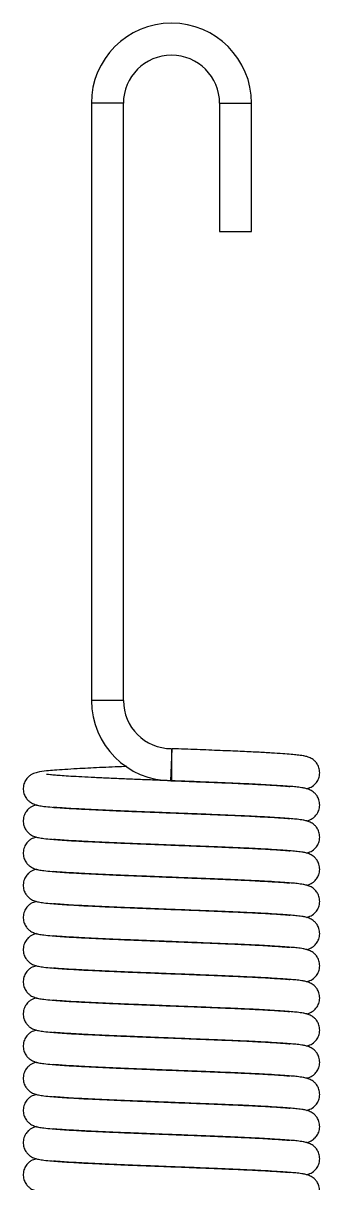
# Model space of a CAD drawing. Header units: millimetres. Extents: x -22 to 51, y -76 to 267.
# Drawn here: x -22 to 22, y 95.3 to 267.2 of the extents above; entities that cross this region are included whole.
import ezdxf

# ---------------------------------------------------------------- set-up
doc = ezdxf.new("R2010")
doc.units = ezdxf.units.MM

msp = doc.modelspace()

# ---------------------------------------------------------------- linework, layer by layer
at = {"color": 7, "linetype": 'Continuous', "lineweight": 25}
for p, q in [((-11.87, 255.29), (-11.87, 166.79)), ((-7.12, 255.29), (-11.87, 255.29)), ((-7.12, 166.79), (-7.12, 255.29)), ((7.13, 255.29), (7.13, 236.29)), ((7.13, 255.29), (11.88, 255.29)), ((11.88, 236.29), (11.88, 255.29)), ((7.13, 236.29), (11.88, 236.29)), ((-7.12, 166.79), (-11.87, 166.79)), ((-0.09, 154.92), (0.09, 159.66)), ((0, 159.66), (0, 154.91)), ((0.09, 154.9), (-0.09, 154.9))]:
    msp.add_line(p, q, dxfattribs=at)
for centre, radius, start, end in [((0, 255.29), 11.88, 0, 180), ((0, 255.29), 7.13, 0, 180), ((0, 166.79), 11.87, 180, 270), ((0, 166.79), 7.12, 180, 270)]:
    msp.add_arc(centre, radius, start, end, dxfattribs=at)
for points, knots in [([(20.04, 153.72), (20.2, 153.77), (20.56, 153.87), (21.09, 154.18), (21.62, 154.78), (21.93, 155.45), (22.01, 156.27), (21.84, 156.99), (21.52, 157.54), (21.07, 158.02), (20.47, 158.37), (20, 158.51), (19.46, 158.62), (18.71, 158.72), (17.72, 158.82), (16.47, 158.92), (14.81, 159.02), (12.71, 159.14), (10.17, 159.26), (7.17, 159.38), (3.77, 159.52), (1.34, 159.62), (0.09, 159.66)], [0, 0, 0, 0, 0.0313833, 0.0720377, 0.0924427, 0.1143824, 0.1378517, 0.1594556, 0.1785009, 0.1952085, 0.2238533, 0.2597422, 0.3070887, 0.3690743, 0.4248816, 0.4884588, 0.5595995, 0.6367166, 0.7189482, 0.8066378, 0.9008153, 1, 1, 1, 1]), ([(-6.62, 157.02), (-6.72, 157.02), (-7.48, 156.99), (-8.84, 156.93), (-11.3, 156.82), (-13.71, 156.7), (-15.85, 156.57), (-17.36, 156.47), (-18.73, 156.34), (-19.61, 156.25), (-20.5, 155.97), (-21.02, 155.65), (-21.45, 155.25), (-21.84, 154.64), (-22.02, 153.82), (-21.92, 153.03), (-21.62, 152.41), (-21.26, 151.98), (-20.79, 151.61), (-20.19, 151.35), (-19.68, 151.23), (-18.88, 151.1), (-17.84, 151), (-16.56, 150.9), (-15.22, 150.82), (-13.76, 150.73), (-12.1, 150.65), (-10.04, 150.55), (-7.73, 150.45), (-5.26, 150.35), (-2.77, 150.25), (-1.01, 150.19), (-0.09, 150.15)], [0, 0, 0, 0, 0.005099, 0.040633, 0.076964, 0.149382, 0.197157, 0.243304, 0.28814, 0.351989, 0.381831, 0.396546, 0.410726, 0.425173, 0.440523, 0.455191, 0.468188, 0.479772, 0.490438, 0.510799, 0.54101, 0.580503, 0.629579, 0.669143, 0.706866, 0.74261, 0.777333, 0.819227, 0.870139, 0.909494, 0.952921, 1, 1, 1, 1]), ([(-0.09, 154.9), (-0.81, 154.93), (-2.33, 154.99), (-4.64, 155.08), (-6.99, 155.18), (-9.27, 155.27), (-11.41, 155.37), (-13.31, 155.47), (-14.93, 155.56), (-16.22, 155.64), (-17.23, 155.72), (-17.96, 155.78), (-18.48, 155.85), (-18.53, 155.85), (-18.54, 155.85)], [0, 0, 0, 0, 0.081493, 0.172755, 0.266138, 0.360872, 0.457144, 0.552447, 0.642553, 0.726792, 0.804994, 0.878358, 0.946665, 1, 1, 1, 1]), ([(-0.09, 154.92), (0.95, 154.88), (2.93, 154.8), (5.65, 154.69), (7.93, 154.6), (10.49, 154.49), (12.72, 154.38), (14.64, 154.27), (15.89, 154.19), (16.87, 154.12), (17.34, 154.08), (17.54, 154.06)], [0, 0, 0, 0, 0.140896, 0.26656, 0.375599, 0.469752, 0.65528, 0.748692, 0.84146, 0.931894, 1, 1, 1, 1]), ([(20.04, 148.96), (20.2, 149), (20.56, 149.11), (21.09, 149.41), (21.62, 150.01), (21.93, 150.69), (22.01, 151.5), (21.84, 152.23), (21.52, 152.77), (21.07, 153.25), (20.47, 153.6), (20, 153.74), (19.46, 153.86), (18.71, 153.96), (17.72, 154.06), (16.47, 154.15), (14.81, 154.25), (12.71, 154.37), (10.17, 154.49), (7.17, 154.62), (3.77, 154.76), (1.34, 154.85), (0.09, 154.9)], [0, 0, 0, 0, 0.031383, 0.072038, 0.092443, 0.114382, 0.137852, 0.159456, 0.178501, 0.195209, 0.223853, 0.259742, 0.307089, 0.369074, 0.424882, 0.488459, 0.5596, 0.636717, 0.718948, 0.806638, 0.900815, 1, 1, 1, 1]), ([(-20.02, 151.33), (-20.22, 151.27), (-20.54, 151.18), (-21.02, 150.89), (-21.45, 150.49), (-21.84, 149.87), (-22.02, 149.05), (-21.92, 148.27), (-21.62, 147.65), (-21.26, 147.21), (-20.79, 146.84), (-20.19, 146.58), (-19.68, 146.46), (-18.88, 146.34), (-17.84, 146.24), (-16.56, 146.14), (-15.22, 146.05), (-13.76, 145.97), (-12.1, 145.88), (-10.04, 145.79), (-7.73, 145.69), (-5.26, 145.59), (-2.77, 145.49), (-1.01, 145.42), (-0.09, 145.38)], [0, 0, 0, 0, 0.03893, 0.061807, 0.083853, 0.106313, 0.130179, 0.152983, 0.173189, 0.191198, 0.207781, 0.239437, 0.286406, 0.347806, 0.424105, 0.485614, 0.544263, 0.599834, 0.653819, 0.718951, 0.798105, 0.85929, 0.926806, 1, 1, 1, 1]), ([(20.04, 144.19), (20.2, 144.24), (20.56, 144.34), (21.09, 144.64), (21.62, 145.25), (21.93, 145.92), (22.01, 146.73), (21.84, 147.46), (21.52, 148.01), (21.07, 148.48), (20.47, 148.84), (20, 148.98), (19.46, 149.09), (18.71, 149.19), (17.72, 149.29), (16.47, 149.38), (14.81, 149.49), (12.71, 149.6), (10.17, 149.72), (7.17, 149.85), (3.77, 149.99), (0.56, 150.11), (-2.27, 150.22), (-4.64, 150.31), (-6.99, 150.41), (-9.27, 150.51), (-11.41, 150.6), (-13.31, 150.7), (-14.93, 150.79), (-16.21, 150.88), (-17.05, 150.94), (-17.4, 150.97), (-17.49, 150.98)], [0, 0, 0, 0, 0.0197504, 0.0453353, 0.0581767, 0.071984, 0.0867538, 0.1003498, 0.1123355, 0.12285, 0.140877, 0.1634629, 0.1932593, 0.2322685, 0.2673896, 0.3074005, 0.3521713, 0.4007031, 0.4524537, 0.5076392, 0.5669077, 0.6293273, 0.6684103, 0.708725, 0.7499762, 0.7918247, 0.8343522, 0.8764521, 0.9162559, 0.953468, 0.9880135, 1, 1, 1, 1]), ([(-0.09, 150.15), (0.95, 150.11), (2.93, 150.03), (5.65, 149.93), (7.93, 149.83), (10.49, 149.72), (12.72, 149.61), (14.64, 149.51), (15.89, 149.43), (16.87, 149.36), (17.34, 149.32), (17.54, 149.3)], [0, 0, 0, 0, 0.1408955, 0.2665604, 0.375599, 0.4697515, 0.6552799, 0.7486916, 0.8414598, 0.9318942, 1, 1, 1, 1]), ([(-20.02, 146.56), (-20.22, 146.51), (-20.54, 146.41), (-21.02, 146.12), (-21.45, 145.72), (-21.84, 145.1), (-22.02, 144.29), (-21.92, 143.5), (-21.62, 142.88), (-21.26, 142.45), (-20.79, 142.08), (-20.19, 141.81), (-19.68, 141.7), (-18.88, 141.57), (-17.84, 141.47), (-16.56, 141.37), (-15.22, 141.28), (-13.76, 141.2), (-12.1, 141.12), (-10.04, 141.02), (-7.73, 140.92), (-5.26, 140.82), (-2.77, 140.72), (-1.01, 140.65), (-0.09, 140.62)], [0, 0, 0, 0, 0.0389301, 0.0618073, 0.0838528, 0.106313, 0.1301789, 0.1529833, 0.1731894, 0.1911983, 0.2077806, 0.2394373, 0.2864061, 0.3478064, 0.4241045, 0.4856143, 0.5442629, 0.5998339, 0.653819, 0.7189512, 0.7981047, 0.8592903, 0.9268057, 1, 1, 1, 1]), ([(20.04, 139.42), (20.2, 139.47), (20.56, 139.57), (21.09, 139.88), (21.62, 140.48), (21.93, 141.15), (22.01, 141.97), (21.84, 142.69), (21.52, 143.24), (21.07, 143.72), (20.47, 144.07), (20, 144.21), (19.46, 144.33), (18.71, 144.42), (17.72, 144.52), (16.47, 144.62), (14.81, 144.72), (12.71, 144.84), (10.17, 144.96), (7.17, 145.08), (3.77, 145.22), (0.56, 145.35), (-2.27, 145.45), (-4.64, 145.55), (-6.99, 145.64), (-9.27, 145.74), (-11.41, 145.84), (-13.31, 145.93), (-14.93, 146.03), (-16.21, 146.11), (-17.05, 146.17), (-17.4, 146.2), (-17.49, 146.21)], [0, 0, 0, 0, 0.01975, 0.045335, 0.058177, 0.071984, 0.086754, 0.10035, 0.112335, 0.12285, 0.140877, 0.163463, 0.193259, 0.232269, 0.26739, 0.3074, 0.352171, 0.400703, 0.452454, 0.507639, 0.566908, 0.629327, 0.66841, 0.708725, 0.749976, 0.791825, 0.834352, 0.876452, 0.916256, 0.953468, 0.988014, 1, 1, 1, 1]), ([(-0.09, 145.38), (0.95, 145.34), (2.93, 145.27), (5.65, 145.16), (7.93, 145.06), (10.49, 144.95), (12.72, 144.85), (14.64, 144.74), (15.89, 144.66), (16.87, 144.59), (17.34, 144.55), (17.54, 144.53)], [0, 0, 0, 0, 0.140896, 0.26656, 0.375599, 0.469752, 0.65528, 0.748692, 0.84146, 0.931894, 1, 1, 1, 1]), ([(-20.02, 141.8), (-20.22, 141.74), (-20.54, 141.65), (-21.02, 141.35), (-21.45, 140.95), (-21.84, 140.34), (-22.02, 139.52), (-21.92, 138.73), (-21.62, 138.11), (-21.26, 137.68), (-20.79, 137.31), (-20.19, 137.05), (-19.68, 136.93), (-18.88, 136.8), (-17.84, 136.7), (-16.56, 136.61), (-15.22, 136.52), (-13.76, 136.44), (-12.1, 136.35), (-10.04, 136.25), (-7.73, 136.16), (-5.26, 136.05), (-2.77, 135.95), (-1.01, 135.89), (-0.09, 135.85)], [0, 0, 0, 0, 0.03893, 0.061807, 0.083853, 0.106313, 0.130179, 0.152983, 0.173189, 0.191198, 0.207781, 0.239437, 0.286406, 0.347806, 0.424105, 0.485614, 0.544263, 0.599834, 0.653819, 0.718951, 0.798105, 0.85929, 0.926806, 1, 1, 1, 1]), ([(20.04, 134.66), (20.2, 134.7), (20.56, 134.81), (21.09, 135.11), (21.62, 135.71), (21.93, 136.39), (22.01, 137.2), (21.84, 137.93), (21.52, 138.47), (21.07, 138.95), (20.47, 139.31), (20, 139.44), (19.46, 139.56), (18.71, 139.66), (17.72, 139.76), (16.47, 139.85), (14.81, 139.96), (12.71, 140.07), (10.17, 140.19), (7.17, 140.32), (3.77, 140.46), (0.56, 140.58), (-2.27, 140.69), (-4.64, 140.78), (-6.99, 140.88), (-9.27, 140.98), (-11.41, 141.07), (-13.31, 141.17), (-14.93, 141.26), (-16.21, 141.34), (-17.05, 141.4), (-17.4, 141.44), (-17.49, 141.44)], [0, 0, 0, 0, 0.0197504, 0.0453353, 0.0581767, 0.071984, 0.0867538, 0.1003498, 0.1123355, 0.12285, 0.140877, 0.1634629, 0.1932593, 0.2322685, 0.2673896, 0.3074005, 0.3521713, 0.4007031, 0.4524537, 0.5076392, 0.5669077, 0.6293273, 0.6684103, 0.708725, 0.7499762, 0.7918247, 0.8343522, 0.8764521, 0.9162559, 0.953468, 0.9880135, 1, 1, 1, 1]), ([(-0.09, 140.62), (0.95, 140.58), (2.93, 140.5), (5.65, 140.39), (7.93, 140.3), (10.49, 140.19), (12.72, 140.08), (14.64, 139.97), (15.89, 139.89), (16.87, 139.83), (17.34, 139.78), (17.54, 139.77)], [0, 0, 0, 0, 0.140896, 0.26656, 0.375599, 0.469752, 0.65528, 0.748692, 0.84146, 0.931894, 1, 1, 1, 1]), ([(-20.02, 137.03), (-20.22, 136.97), (-20.54, 136.88), (-21.02, 136.59), (-21.45, 136.19), (-21.84, 135.57), (-22.02, 134.75), (-21.92, 133.97), (-21.62, 133.35), (-21.26, 132.91), (-20.79, 132.54), (-20.19, 132.28), (-19.68, 132.17), (-18.88, 132.04), (-17.84, 131.94), (-16.56, 131.84), (-15.22, 131.75), (-13.76, 131.67), (-12.1, 131.58), (-10.04, 131.49), (-7.73, 131.39), (-5.26, 131.29), (-2.77, 131.19), (-1.01, 131.12), (-0.09, 131.08)], [0, 0, 0, 0, 0.03893, 0.061807, 0.083853, 0.106313, 0.130179, 0.152983, 0.173189, 0.191198, 0.207781, 0.239437, 0.286406, 0.347806, 0.424105, 0.485614, 0.544263, 0.599834, 0.653819, 0.718951, 0.798105, 0.85929, 0.926806, 1, 1, 1, 1]), ([(20.04, 129.89), (20.2, 129.94), (20.56, 130.04), (21.09, 130.34), (21.62, 130.95), (21.93, 131.62), (22.01, 132.44), (21.84, 133.16), (21.52, 133.71), (21.07, 134.18), (20.47, 134.54), (20, 134.68), (19.46, 134.79), (18.71, 134.89), (17.72, 134.99), (16.47, 135.08), (14.81, 135.19), (12.71, 135.3), (10.17, 135.42), (7.17, 135.55), (3.77, 135.69), (0.56, 135.81), (-2.27, 135.92), (-4.64, 136.02), (-6.99, 136.11), (-9.27, 136.21), (-11.41, 136.3), (-13.31, 136.4), (-14.93, 136.49), (-16.21, 136.58), (-17.05, 136.64), (-17.4, 136.67), (-17.49, 136.68)], [0, 0, 0, 0, 0.01975, 0.045335, 0.058177, 0.071984, 0.086754, 0.10035, 0.112335, 0.12285, 0.140877, 0.163463, 0.193259, 0.232269, 0.26739, 0.3074, 0.352171, 0.400703, 0.452454, 0.507639, 0.566908, 0.629327, 0.66841, 0.708725, 0.749976, 0.791825, 0.834352, 0.876452, 0.916256, 0.953468, 0.988014, 1, 1, 1, 1]), ([(-0.09, 135.85), (0.95, 135.81), (2.93, 135.74), (5.65, 135.63), (7.93, 135.53), (10.49, 135.42), (12.72, 135.31), (14.64, 135.21), (15.89, 135.13), (16.87, 135.06), (17.34, 135.02), (17.54, 135)], [0, 0, 0, 0, 0.140896, 0.26656, 0.375599, 0.469752, 0.65528, 0.748692, 0.84146, 0.931894, 1, 1, 1, 1]), ([(-20.02, 132.27), (-20.22, 132.21), (-20.54, 132.11), (-21.02, 131.82), (-21.45, 131.42), (-21.84, 130.8), (-22.02, 129.99), (-21.92, 129.2), (-21.62, 128.58), (-21.26, 128.15), (-20.79, 127.78), (-20.19, 127.52), (-19.68, 127.4), (-18.88, 127.27), (-17.84, 127.17), (-16.56, 127.07), (-15.22, 126.99), (-13.76, 126.9), (-12.1, 126.82), (-10.04, 126.72), (-7.73, 126.62), (-5.26, 126.52), (-2.77, 126.42), (-1.01, 126.35), (-0.09, 126.32)], [0, 0, 0, 0, 0.03893, 0.061807, 0.083853, 0.106313, 0.130179, 0.152983, 0.173189, 0.191198, 0.207781, 0.239437, 0.286406, 0.347806, 0.424105, 0.485614, 0.544263, 0.599834, 0.653819, 0.718951, 0.798105, 0.85929, 0.926806, 1, 1, 1, 1]), ([(20.04, 125.12), (20.2, 125.17), (20.56, 125.28), (21.09, 125.58), (21.62, 126.18), (21.93, 126.85), (22.01, 127.67), (21.84, 128.39), (21.52, 128.94), (21.07, 129.42), (20.47, 129.77), (20, 129.91), (19.46, 130.03), (18.71, 130.13), (17.72, 130.22), (16.47, 130.32), (14.81, 130.42), (12.71, 130.54), (10.17, 130.66), (7.17, 130.78), (3.77, 130.92), (0.56, 131.05), (-2.27, 131.16), (-4.64, 131.25), (-6.99, 131.35), (-9.27, 131.44), (-11.41, 131.54), (-13.31, 131.63), (-14.93, 131.73), (-16.21, 131.81), (-17.05, 131.87), (-17.4, 131.9), (-17.49, 131.91)], [0, 0, 0, 0, 0.01975, 0.045335, 0.058177, 0.071984, 0.086754, 0.10035, 0.112335, 0.12285, 0.140877, 0.163463, 0.193259, 0.232269, 0.26739, 0.3074, 0.352171, 0.400703, 0.452454, 0.507639, 0.566908, 0.629327, 0.66841, 0.708725, 0.749976, 0.791825, 0.834352, 0.876452, 0.916256, 0.953468, 0.988014, 1, 1, 1, 1]), ([(-0.09, 131.08), (0.95, 131.04), (2.93, 130.97), (5.65, 130.86), (7.93, 130.76), (10.49, 130.66), (12.72, 130.55), (14.64, 130.44), (15.89, 130.36), (16.87, 130.29), (17.34, 130.25), (17.54, 130.23)], [0, 0, 0, 0, 0.140896, 0.26656, 0.375599, 0.469752, 0.65528, 0.748692, 0.84146, 0.931894, 1, 1, 1, 1]), ([(-20.02, 127.5), (-20.22, 127.44), (-20.54, 127.35), (-21.02, 127.05), (-21.45, 126.66), (-21.84, 126.04), (-22.02, 125.22), (-21.92, 124.43), (-21.62, 123.81), (-21.26, 123.38), (-20.79, 123.01), (-20.19, 122.75), (-19.68, 122.63), (-18.88, 122.51), (-17.84, 122.4), (-16.56, 122.31), (-15.22, 122.22), (-13.76, 122.14), (-12.1, 122.05), (-10.04, 121.95), (-7.73, 121.86), (-5.26, 121.75), (-2.77, 121.65), (-1.01, 121.59), (-0.09, 121.55)], [0, 0, 0, 0, 0.03893, 0.061807, 0.083853, 0.106313, 0.130179, 0.152983, 0.173189, 0.191198, 0.207781, 0.239437, 0.286406, 0.347806, 0.424105, 0.485614, 0.544263, 0.599834, 0.653819, 0.718951, 0.798105, 0.85929, 0.926806, 1, 1, 1, 1]), ([(20.04, 120.36), (20.2, 120.4), (20.56, 120.51), (21.09, 120.81), (21.62, 121.41), (21.93, 122.09), (22.01, 122.9), (21.84, 123.63), (21.52, 124.18), (21.07, 124.65), (20.47, 125.01), (20, 125.14), (19.46, 125.26), (18.71, 125.36), (17.72, 125.46), (16.47, 125.55), (14.81, 125.66), (12.71, 125.77), (10.17, 125.89), (7.17, 126.02), (3.77, 126.16), (0.56, 126.28), (-2.27, 126.39), (-4.64, 126.48), (-6.99, 126.58), (-9.27, 126.68), (-11.41, 126.77), (-13.31, 126.87), (-14.93, 126.96), (-16.21, 127.04), (-17.05, 127.1), (-17.4, 127.14), (-17.49, 127.15)], [0, 0, 0, 0, 0.01975, 0.045335, 0.058177, 0.071984, 0.086754, 0.10035, 0.112335, 0.12285, 0.140877, 0.163463, 0.193259, 0.232269, 0.26739, 0.3074, 0.352171, 0.400703, 0.452454, 0.507639, 0.566908, 0.629327, 0.66841, 0.708725, 0.749976, 0.791825, 0.834352, 0.876452, 0.916256, 0.953468, 0.988014, 1, 1, 1, 1]), ([(-0.09, 126.32), (0.95, 126.28), (2.93, 126.2), (5.65, 126.09), (7.93, 126), (10.49, 125.89), (12.72, 125.78), (14.64, 125.67), (15.89, 125.59), (16.87, 125.53), (17.34, 125.48), (17.54, 125.47)], [0, 0, 0, 0, 0.140896, 0.26656, 0.375599, 0.469752, 0.65528, 0.748692, 0.84146, 0.931894, 1, 1, 1, 1]), ([(-20.02, 122.73), (-20.22, 122.67), (-20.54, 122.58), (-21.02, 122.29), (-21.45, 121.89), (-21.84, 121.27), (-22.02, 120.45), (-21.92, 119.67), (-21.62, 119.05), (-21.26, 118.61), (-20.79, 118.24), (-20.19, 117.98), (-19.68, 117.87), (-18.88, 117.74), (-17.84, 117.64), (-16.56, 117.54), (-15.22, 117.45), (-13.76, 117.37), (-12.1, 117.28), (-10.04, 117.19), (-7.73, 117.09), (-5.26, 116.99), (-2.77, 116.89), (-1.01, 116.82), (-0.09, 116.79)], [0, 0, 0, 0, 0.03893, 0.061807, 0.083853, 0.106313, 0.130179, 0.152983, 0.173189, 0.191198, 0.207781, 0.239437, 0.286406, 0.347806, 0.424105, 0.485614, 0.544263, 0.599834, 0.653819, 0.718951, 0.798105, 0.85929, 0.926806, 1, 1, 1, 1]), ([(20.04, 115.59), (20.2, 115.64), (20.56, 115.74), (21.09, 116.05), (21.62, 116.65), (21.93, 117.32), (22.01, 118.14), (21.84, 118.86), (21.52, 119.41), (21.07, 119.88), (20.47, 120.24), (20, 120.38), (19.46, 120.49), (18.71, 120.59), (17.72, 120.69), (16.47, 120.78), (14.81, 120.89), (12.71, 121.01), (10.17, 121.13), (7.17, 121.25), (3.77, 121.39), (0.56, 121.51), (-2.27, 121.62), (-4.64, 121.72), (-6.99, 121.81), (-9.27, 121.91), (-11.41, 122), (-13.31, 122.1), (-14.93, 122.19), (-16.21, 122.28), (-17.05, 122.34), (-17.4, 122.37), (-17.49, 122.38)], [0, 0, 0, 0, 0.01975, 0.045335, 0.058177, 0.071984, 0.086754, 0.10035, 0.112335, 0.12285, 0.140877, 0.163463, 0.193259, 0.232269, 0.26739, 0.3074, 0.352171, 0.400703, 0.452454, 0.507639, 0.566908, 0.629327, 0.66841, 0.708725, 0.749976, 0.791825, 0.834352, 0.876452, 0.916256, 0.953468, 0.988014, 1, 1, 1, 1]), ([(-0.09, 121.55), (0.95, 121.51), (2.93, 121.44), (5.65, 121.33), (7.93, 121.23), (10.49, 121.12), (12.72, 121.02), (14.64, 120.91), (15.89, 120.83), (16.87, 120.76), (17.34, 120.72), (17.54, 120.7)], [0, 0, 0, 0, 0.140896, 0.26656, 0.375599, 0.469752, 0.65528, 0.748692, 0.84146, 0.931894, 1, 1, 1, 1]), ([(-20.02, 117.97), (-20.22, 117.91), (-20.54, 117.81), (-21.02, 117.52), (-21.45, 117.12), (-21.84, 116.51), (-22.02, 115.69), (-21.92, 114.9), (-21.62, 114.28), (-21.26, 113.85), (-20.79, 113.48), (-20.19, 113.22), (-19.68, 113.1), (-18.88, 112.97), (-17.84, 112.87), (-16.56, 112.77), (-15.22, 112.69), (-13.76, 112.6), (-12.1, 112.52), (-10.04, 112.42), (-7.73, 112.32), (-5.26, 112.22), (-2.77, 112.12), (-1.01, 112.05), (-0.09, 112.02)], [0, 0, 0, 0, 0.03893, 0.061807, 0.083853, 0.106313, 0.130179, 0.152983, 0.173189, 0.191198, 0.207781, 0.239437, 0.286406, 0.347806, 0.424105, 0.485614, 0.544263, 0.599834, 0.653819, 0.718951, 0.798105, 0.85929, 0.926806, 1, 1, 1, 1]), ([(20.04, 110.83), (20.2, 110.87), (20.56, 110.98), (21.09, 111.28), (21.62, 111.88), (21.93, 112.56), (22.01, 113.37), (21.84, 114.1), (21.52, 114.64), (21.07, 115.12), (20.47, 115.47), (20, 115.61), (19.46, 115.73), (18.71, 115.83), (17.72, 115.92), (16.47, 116.02), (14.81, 116.12), (12.71, 116.24), (10.17, 116.36), (7.17, 116.49), (3.77, 116.62), (0.56, 116.75), (-2.27, 116.86), (-4.64, 116.95), (-6.99, 117.05), (-9.27, 117.14), (-11.41, 117.24), (-13.31, 117.34), (-14.93, 117.43), (-16.21, 117.51), (-17.05, 117.57), (-17.4, 117.6), (-17.49, 117.61)], [0, 0, 0, 0, 0.01975, 0.045335, 0.058177, 0.071984, 0.086754, 0.10035, 0.112335, 0.12285, 0.140877, 0.163463, 0.193259, 0.232269, 0.26739, 0.3074, 0.352171, 0.400703, 0.452454, 0.507639, 0.566908, 0.629327, 0.66841, 0.708725, 0.749976, 0.791825, 0.834352, 0.876452, 0.916256, 0.953468, 0.988014, 1, 1, 1, 1]), ([(-0.09, 116.79), (0.95, 116.75), (2.93, 116.67), (5.65, 116.56), (7.93, 116.47), (10.49, 116.36), (12.72, 116.25), (14.64, 116.14), (15.89, 116.06), (16.87, 115.99), (17.34, 115.95), (17.54, 115.93)], [0, 0, 0, 0, 0.140896, 0.26656, 0.375599, 0.469752, 0.65528, 0.748692, 0.84146, 0.931894, 1, 1, 1, 1]), ([(-20.02, 113.2), (-20.22, 113.14), (-20.54, 113.05), (-21.02, 112.75), (-21.45, 112.36), (-21.84, 111.74), (-22.02, 110.92), (-21.92, 110.14), (-21.62, 109.51), (-21.26, 109.08), (-20.79, 108.71), (-20.19, 108.45), (-19.68, 108.33), (-18.88, 108.21), (-17.84, 108.1), (-16.56, 108.01), (-15.22, 107.92), (-13.76, 107.84), (-12.1, 107.75), (-10.04, 107.66), (-7.73, 107.56), (-5.26, 107.46), (-2.77, 107.36), (-1.01, 107.29), (-0.09, 107.25)], [0, 0, 0, 0, 0.03893, 0.061807, 0.083853, 0.106313, 0.130179, 0.152983, 0.173189, 0.191198, 0.207781, 0.239437, 0.286406, 0.347806, 0.424105, 0.485614, 0.544263, 0.599834, 0.653819, 0.718951, 0.798105, 0.85929, 0.926806, 1, 1, 1, 1]), ([(20.04, 106.06), (20.2, 106.11), (20.56, 106.21), (21.09, 106.51), (21.62, 107.11), (21.93, 107.79), (22.01, 108.6), (21.84, 109.33), (21.52, 109.88), (21.07, 110.35), (20.47, 110.71), (20, 110.84), (19.46, 110.96), (18.71, 111.06), (17.72, 111.16), (16.47, 111.25), (14.81, 111.36), (12.71, 111.47), (10.17, 111.59), (7.17, 111.72), (3.77, 111.86), (0.56, 111.98), (-2.27, 112.09), (-4.64, 112.18), (-6.99, 112.28), (-9.27, 112.38), (-11.41, 112.47), (-13.31, 112.57), (-14.93, 112.66), (-16.21, 112.75), (-17.05, 112.81), (-17.4, 112.84), (-17.49, 112.85)], [0, 0, 0, 0, 0.0197504, 0.0453353, 0.0581767, 0.071984, 0.0867538, 0.1003498, 0.1123355, 0.12285, 0.140877, 0.1634629, 0.1932593, 0.2322685, 0.2673896, 0.3074005, 0.3521713, 0.4007031, 0.4524537, 0.5076392, 0.5669077, 0.6293273, 0.6684103, 0.708725, 0.7499762, 0.7918247, 0.8343522, 0.8764521, 0.9162559, 0.953468, 0.9880135, 1, 1, 1, 1]), ([(-0.09, 112.02), (0.95, 111.98), (2.93, 111.9), (5.65, 111.79), (7.93, 111.7), (10.49, 111.59), (12.72, 111.48), (14.64, 111.38), (15.89, 111.3), (16.87, 111.23), (17.34, 111.18), (17.54, 111.17)], [0, 0, 0, 0, 0.140896, 0.26656, 0.375599, 0.469752, 0.65528, 0.748692, 0.84146, 0.931894, 1, 1, 1, 1]), ([(-20.02, 108.43), (-20.22, 108.37), (-20.54, 108.28), (-21.02, 107.99), (-21.45, 107.59), (-21.84, 106.97), (-22.02, 106.15), (-21.92, 105.37), (-21.62, 104.75), (-21.26, 104.32), (-20.79, 103.94), (-20.19, 103.68), (-19.68, 103.57), (-18.88, 103.44), (-17.84, 103.34), (-16.56, 103.24), (-15.22, 103.15), (-13.76, 103.07), (-12.1, 102.98), (-10.04, 102.89), (-7.73, 102.79), (-5.26, 102.69), (-2.77, 102.59), (-1.01, 102.52), (-0.09, 102.49)], [0, 0, 0, 0, 0.03893, 0.061807, 0.083853, 0.106313, 0.130179, 0.152983, 0.173189, 0.191198, 0.207781, 0.239437, 0.286406, 0.347806, 0.424105, 0.485614, 0.544263, 0.599834, 0.653819, 0.718951, 0.798105, 0.85929, 0.926806, 1, 1, 1, 1]), ([(20.04, 101.29), (20.2, 101.34), (20.56, 101.44), (21.09, 101.75), (21.62, 102.35), (21.93, 103.02), (22.01, 103.84), (21.84, 104.56), (21.52, 105.11), (21.07, 105.59), (20.47, 105.94), (20, 106.08), (19.46, 106.19), (18.71, 106.29), (17.72, 106.39), (16.47, 106.49), (14.81, 106.59), (12.71, 106.71), (10.17, 106.83), (7.17, 106.95), (3.77, 107.09), (0.56, 107.22), (-2.27, 107.32), (-4.64, 107.42), (-6.99, 107.51), (-9.27, 107.61), (-11.41, 107.71), (-13.31, 107.8), (-14.93, 107.89), (-16.21, 107.98), (-17.05, 108.04), (-17.4, 108.07), (-17.49, 108.08)], [0, 0, 0, 0, 0.01975, 0.045335, 0.058177, 0.071984, 0.086754, 0.10035, 0.112335, 0.12285, 0.140877, 0.163463, 0.193259, 0.232269, 0.26739, 0.3074, 0.352171, 0.400703, 0.452454, 0.507639, 0.566908, 0.629327, 0.66841, 0.708725, 0.749976, 0.791825, 0.834352, 0.876452, 0.916256, 0.953468, 0.988014, 1, 1, 1, 1]), ([(-0.09, 107.25), (0.95, 107.21), (2.93, 107.14), (5.65, 107.03), (7.93, 106.93), (10.49, 106.82), (12.72, 106.72), (14.64, 106.61), (15.89, 106.53), (16.87, 106.46), (17.34, 106.42), (17.54, 106.4)], [0, 0, 0, 0, 0.140896, 0.26656, 0.375599, 0.469752, 0.65528, 0.748692, 0.84146, 0.931894, 1, 1, 1, 1]), ([(-20.02, 103.67), (-20.22, 103.61), (-20.54, 103.51), (-21.02, 103.22), (-21.45, 102.82), (-21.84, 102.21), (-22.02, 101.39), (-21.92, 100.6), (-21.62, 99.98), (-21.26, 99.55), (-20.79, 99.18), (-20.19, 98.92), (-19.68, 98.8), (-18.88, 98.67), (-17.84, 98.57), (-16.56, 98.47), (-15.22, 98.39), (-13.76, 98.3), (-12.1, 98.22), (-10.04, 98.12), (-7.73, 98.02), (-5.26, 97.92), (-2.77, 97.82), (-1.01, 97.76), (-0.09, 97.72)], [0, 0, 0, 0, 0.03893, 0.061807, 0.083853, 0.106313, 0.130179, 0.152983, 0.173189, 0.191198, 0.207781, 0.239437, 0.286406, 0.347806, 0.424105, 0.485614, 0.544263, 0.599834, 0.653819, 0.718951, 0.798105, 0.85929, 0.926806, 1, 1, 1, 1]), ([(20.04, 96.53), (20.2, 96.57), (20.56, 96.68), (21.09, 96.98), (21.62, 97.58), (21.93, 98.26), (22.01, 99.07), (21.84, 99.8), (21.52, 100.34), (21.07, 100.82), (20.47, 101.17), (20, 101.31), (19.46, 101.43), (18.71, 101.53), (17.72, 101.63), (16.47, 101.72), (14.81, 101.82), (12.71, 101.94), (10.17, 102.06), (7.17, 102.19), (3.77, 102.33), (0.56, 102.45), (-2.27, 102.56), (-4.64, 102.65), (-6.99, 102.75), (-9.27, 102.84), (-11.41, 102.94), (-13.31, 103.04), (-14.93, 103.13), (-16.21, 103.21), (-17.05, 103.27), (-17.4, 103.31), (-17.49, 103.31)], [0, 0, 0, 0, 0.01975, 0.045335, 0.058177, 0.071984, 0.086754, 0.10035, 0.112335, 0.12285, 0.140877, 0.163463, 0.193259, 0.232269, 0.26739, 0.3074, 0.352171, 0.400703, 0.452454, 0.507639, 0.566908, 0.629327, 0.66841, 0.708725, 0.749976, 0.791825, 0.834352, 0.876452, 0.916256, 0.953468, 0.988014, 1, 1, 1, 1]), ([(-0.09, 102.49), (0.95, 102.45), (2.93, 102.37), (5.65, 102.26), (7.93, 102.17), (10.49, 102.06), (12.72, 101.95), (14.64, 101.84), (15.89, 101.76), (16.87, 101.69), (17.34, 101.65), (17.54, 101.63)], [0, 0, 0, 0, 0.140896, 0.26656, 0.375599, 0.469752, 0.65528, 0.748692, 0.84146, 0.931894, 1, 1, 1, 1]), ([(-20.02, 98.9), (-20.22, 98.84), (-20.54, 98.75), (-21.02, 98.46), (-21.45, 98.06), (-21.84, 97.44), (-22.02, 96.62), (-21.92, 95.84), (-21.62, 95.22), (-21.26, 94.78), (-20.79, 94.41), (-20.19, 94.15), (-19.68, 94.03), (-18.88, 93.91), (-17.84, 93.81), (-16.56, 93.71), (-15.22, 93.62), (-13.76, 93.54), (-12.1, 93.45), (-10.04, 93.36), (-7.73, 93.26), (-5.26, 93.16), (-2.77, 93.06), (-1.01, 92.99), (-0.09, 92.95)], [0, 0, 0, 0, 0.03893, 0.061807, 0.083853, 0.106313, 0.130179, 0.152983, 0.173189, 0.191198, 0.207781, 0.239437, 0.286406, 0.347806, 0.424105, 0.485614, 0.544263, 0.599834, 0.653819, 0.718951, 0.798105, 0.85929, 0.926806, 1, 1, 1, 1]), ([(20.04, 91.76), (20.2, 91.81), (20.56, 91.91), (21.09, 92.21), (21.62, 92.82), (21.93, 93.49), (22.01, 94.3), (21.84, 95.03), (21.52, 95.58), (21.07, 96.05), (20.47, 96.41), (20, 96.55), (19.46, 96.66), (18.71, 96.76), (17.72, 96.86), (16.47, 96.95), (14.81, 97.06), (12.71, 97.17), (10.17, 97.29), (7.17, 97.42), (3.77, 97.56), (0.56, 97.68), (-2.27, 97.79), (-4.64, 97.88), (-6.99, 97.98), (-9.27, 98.08), (-11.41, 98.17), (-13.31, 98.27), (-14.93, 98.36), (-16.21, 98.45), (-17.05, 98.51), (-17.4, 98.54), (-17.49, 98.55)], [0, 0, 0, 0, 0.01975, 0.045335, 0.058177, 0.071984, 0.086754, 0.10035, 0.112335, 0.12285, 0.140877, 0.163463, 0.193259, 0.232269, 0.26739, 0.3074, 0.352171, 0.400703, 0.452454, 0.507639, 0.566908, 0.629327, 0.66841, 0.708725, 0.749976, 0.791825, 0.834352, 0.876452, 0.916256, 0.953468, 0.988014, 1, 1, 1, 1]), ([(-0.09, 97.72), (0.95, 97.68), (2.93, 97.6), (5.65, 97.5), (7.93, 97.4), (10.49, 97.29), (12.72, 97.18), (14.64, 97.08), (15.89, 97), (16.87, 96.93), (17.34, 96.89), (17.54, 96.87)], [0, 0, 0, 0, 0.140896, 0.26656, 0.375599, 0.469752, 0.65528, 0.748692, 0.84146, 0.931894, 1, 1, 1, 1])]:
    msp.add_open_spline(points, degree=3, knots=knots, dxfattribs=at)

doc.saveas('drawing.dxf')
